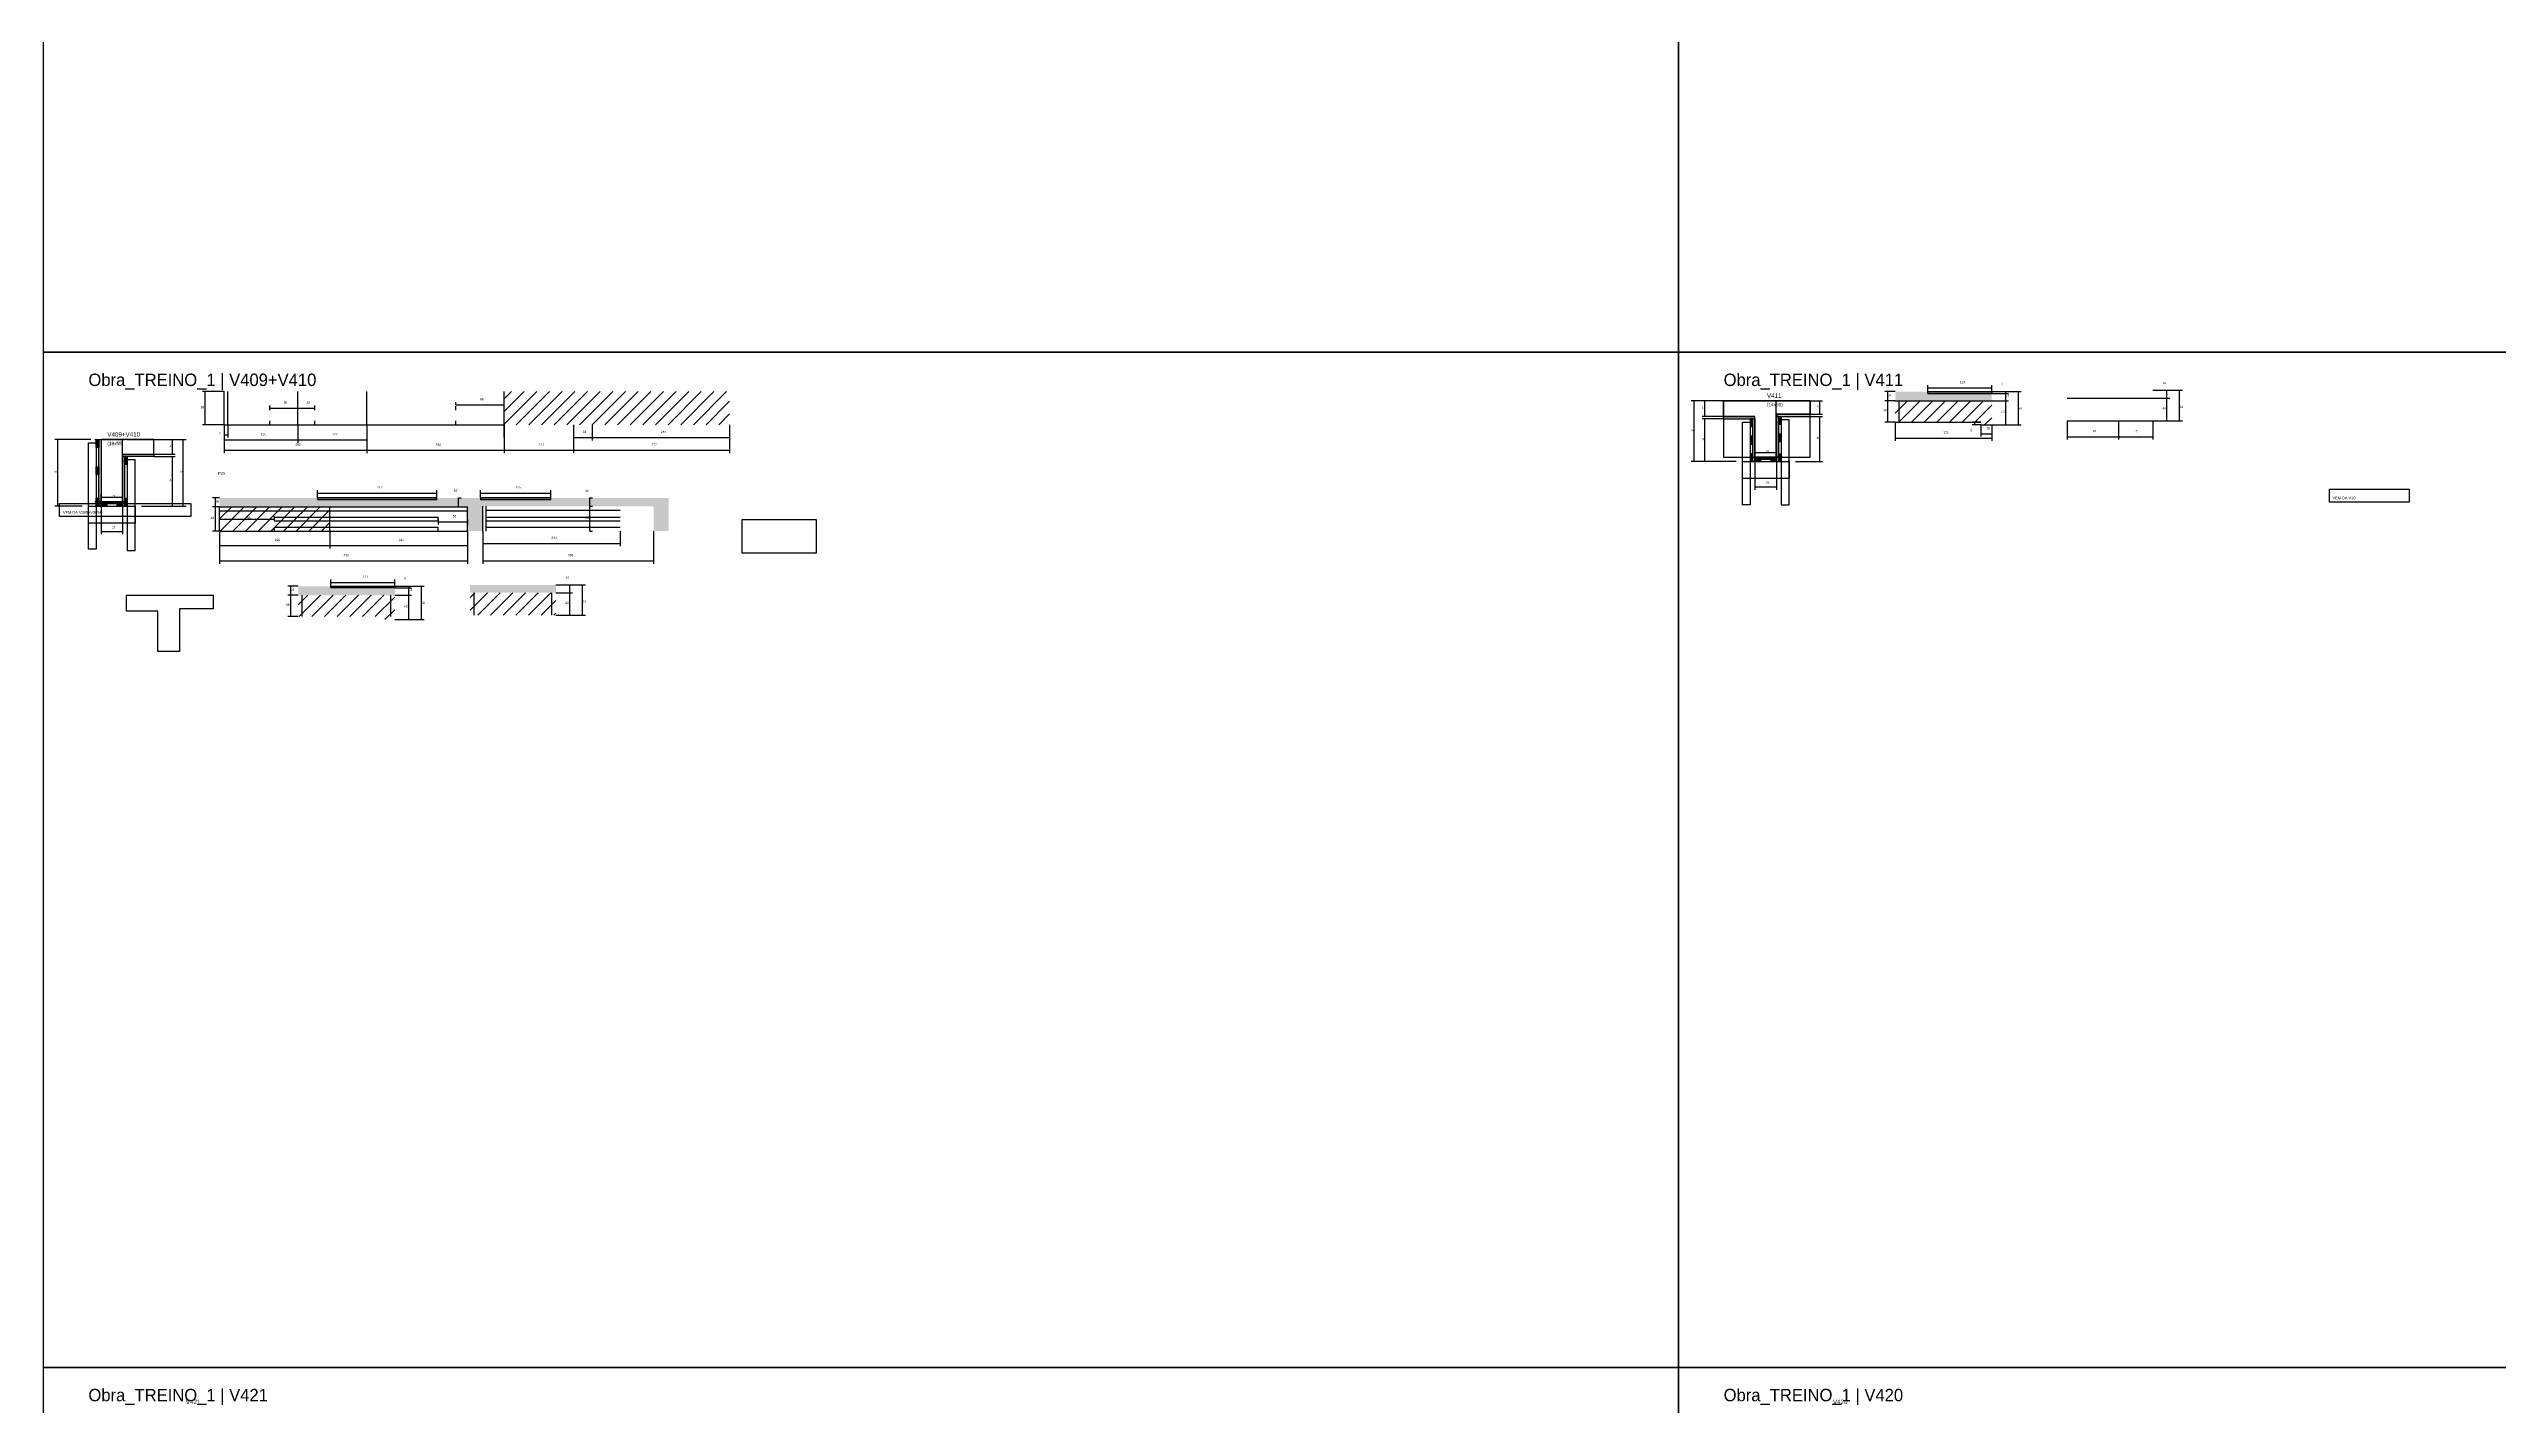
# Model space of a CAD drawing. Header units: metres. Extents: x -41 to 34840, y -36000 to 1848.
# Drawn here: x 26110 to 30455, y -5468 to -3062 of the extents above; entities that cross this region are included whole.
import ezdxf

# ---------------------------------------------------------------- set-up
doc = ezdxf.new("R2010")
doc.units = ezdxf.units.M
for name, color, linetype in [('CELL_BORDER', 8, 'Continuous'), ('CONCRETO', 251, 'Continuous'), ('COTA', 4, 'Continuous'), ('Cota Seção (2x)', 4, 'Continuous'), ('cotas', 4, 'Continuous'), ('Hachura', 253, 'Continuous'), ('LABEL_ID', 3, 'Continuous'), ('Madeira', 126, 'Continuous'), ('NOMENCLATURA', 7, 'Continuous'), ('Painéis', 200, 'Continuous'), ('REAPROVEITAMENTO', 251, 'Continuous'), ('SARR_2.2x7', 40, 'Continuous'), ('SARR_3.5x7', 81, 'Continuous'), ('Texto Seção', 7, 'Continuous')]:
    doc.layers.add(name, color=color, linetype=linetype)

msp = doc.modelspace()

# ---------------------------------------------------------------- hatches: boundary and pattern name
at = {"layer": 'COTA'}
h = msp.add_hatch(dxfattribs=at)
h.set_pattern_fill('AR-CONC', scale=0.03)
h.paths.add_polyline_path([(29555.4, -3673), (29442.4, -3673), (29442.4, -3673), (29442.4, -3670), (29442.4, -3670), (29384.4, -3670), (29384.4, -3670), (29384.4, -3686), (29384.4, -3686), (29555.4, -3686), (29555.4, -3686), (29555.4, -3673)])
h = msp.add_hatch(dxfattribs=at)
h.set_pattern_fill('AR-CONC', scale=0.03)
h.paths.add_polyline_path([(27209.2, -3865.3), (27209.2, -3865.3), (27209.2, -3865.3), (27209.2, -3858.3), (27209.2, -3858.3), (27000.2, -3858.3), (27000.2, -3858.3), (27000.2, -3861.3), (27000.2, -3861.3), (26875.2, -3861.3), (26875.2, -3861.3), (26875.2, -3858.3), (26875.2, -3858.3), (26798.2, -3858.3), (26798.2, -3858.3), (26798.2, -3861.3), (26798.2, -3861.3), (26586.2, -3861.3), (26586.2, -3861.3), (26586.2, -3858.3), (26586.2, -3858.3), (26412.7, -3858.3), (26412.7, -3858.3), (26412.7, -3874.3), (26412.7, -3874.3), (26800.2, -3874.3), (26800.2, -3874.3), (26852.2, -3874.3), (26852.2, -3874.3), (26852.2, -3917.3), (26852.2, -3917.3), (26879.2, -3917.3), (26879.2, -3917.3), (26879.2, -3873.3), (26879.2, -3873.3), (27182.2, -3873.3), (27182.2, -3873.3), (27182.2, -3917.3), (27182.2, -3917.3), (27209.2, -3917.3), (27209.2, -3917.3), (27209.2, -3865.3)])
h = msp.add_hatch(dxfattribs=at)
h.set_pattern_fill('AR-CONC', scale=0.03)
h.paths.add_polyline_path([(26830.1, -3905.1), (26850.9, -3889.7), (26850.9, -3889.7), (26830.1, -3905.1)])
h = msp.add_hatch(dxfattribs=at)
h.set_pattern_fill('AR-CONC', scale=0.03)
h.paths.add_polyline_path([(26723.2, -4017.9), (26610.2, -4017.9), (26610.2, -4017.9), (26610.2, -4014.9), (26610.2, -4014.9), (26552.2, -4014.9), (26552.2, -4014.9), (26552.2, -4030.9), (26552.2, -4030.9), (26723.2, -4030.9), (26723.2, -4030.9), (26723.2, -4017.9)])
h = msp.add_hatch(dxfattribs=at)
h.set_pattern_fill('AR-CONC', scale=0.03)
h.paths.add_polyline_path([(27009, -4012.5), (26857, -4012.5), (26857, -4012.5), (26857, -4026.5), (26857, -4026.5), (27009, -4026.5), (27009, -4026.5), (27009, -4012.5)])
at = {"layer": 'Hachura'}
h = msp.add_hatch(color=8, dxfattribs=at)
h.dxf.hatch_style = 1
h.paths.add_polyline_path([(29135.6, -3718), (29135.6, -3714), (29135.6, -3714), (29080, -3714), (29080, -3714), (29080, -3718), (29080, -3718), (29135.6, -3718)])
h = msp.add_hatch(dxfattribs=at)
h.set_pattern_fill('ANSI31', scale=0.5)
h.paths.add_polyline_path([(29127.2, -3732), (29131.6, -3732), (29131.6, -3732), (29131.6, -3718), (29131.6, -3718), (29127.2, -3718), (29127.2, -3718), (29127.2, -3732)])
h = msp.add_hatch(color=8, dxfattribs=at)
h.dxf.hatch_style = 1
h.paths.add_polyline_path([(29131.6, -3716), (29135.6, -3716), (29135.6, -3716), (29135.6, -3794), (29135.6, -3794), (29131.6, -3794), (29131.6, -3794), (29131.6, -3716)])
h = msp.add_hatch(color=8, dxfattribs=at)
h.dxf.hatch_style = 1
h.paths.add_polyline_path([(29233.6, -3714), (29233.6, -3710), (29233.6, -3710), (29173.6, -3710), (29173.6, -3710), (29173.6, -3714), (29173.6, -3714), (29233.6, -3714)])
h = msp.add_hatch(color=8, dxfattribs=at)
h.dxf.hatch_style = 1
h.paths.add_polyline_path([(29177.6, -3714), (29173.6, -3714), (29173.6, -3714), (29173.6, -3794), (29173.6, -3794), (29177.6, -3794), (29177.6, -3794), (29177.6, -3714)])
h = msp.add_hatch(dxfattribs=at)
h.set_pattern_fill('ANSI31', scale=0.5)
h.paths.add_polyline_path([(29182, -3728), (29177.6, -3728), (29177.6, -3728), (29177.6, -3714), (29177.6, -3714), (29182, -3714), (29182, -3714), (29182, -3728)])
h = msp.add_hatch(dxfattribs=at)
h.set_pattern_fill('ANSI31', scale=0.5)
h.paths.add_polyline_path([(26198.4, -3768.9), (26194, -3768.9), (26194, -3768.9), (26194, -3754.9), (26194, -3754.9), (26198.4, -3754.9), (26198.4, -3754.9), (26198.4, -3768.9)])
h = msp.add_hatch(color=8, dxfattribs=at)
h.dxf.hatch_style = 1
h.paths.add_polyline_path([(26198.4, -3754.9), (26202.4, -3754.9), (26202.4, -3754.9), (26202.4, -3872.9), (26202.4, -3872.9), (26198.4, -3872.9), (26198.4, -3872.9), (26198.4, -3754.9)])
h = msp.add_hatch(dxfattribs=at)
h.set_pattern_fill('ANSI31', scale=0.5)
h.paths.add_polyline_path([(29127.2, -3763), (29131.6, -3763), (29131.6, -3763), (29131.6, -3749), (29131.6, -3749), (29127.2, -3749), (29127.2, -3749), (29127.2, -3763)])
h = msp.add_hatch(dxfattribs=at)
h.set_pattern_fill('ANSI31', scale=0.5)
h.paths.add_polyline_path([(29127.2, -3794), (29131.6, -3794), (29131.6, -3794), (29131.6, -3780), (29131.6, -3780), (29127.2, -3780), (29127.2, -3780), (29127.2, -3794)])
h = msp.add_hatch(dxfattribs=at)
h.set_pattern_fill('ANSI31', scale=0.5)
h.paths.add_polyline_path([(29182, -3759), (29177.6, -3759), (29177.6, -3759), (29177.6, -3745), (29177.6, -3745), (29182, -3745), (29182, -3745), (29182, -3759)])
h = msp.add_hatch(dxfattribs=at)
h.set_pattern_fill('ANSI31', scale=0.5)
h.paths.add_polyline_path([(29182, -3794), (29177.6, -3794), (29177.6, -3794), (29177.6, -3780), (29177.6, -3780), (29182, -3780), (29182, -3780), (29182, -3794)])
h = msp.add_hatch(dxfattribs=at)
h.set_pattern_fill('ANSI31', scale=0.5)
h.paths.add_polyline_path([(26198.4, -3817), (26194, -3817), (26194, -3817), (26194, -3803), (26194, -3803), (26198.4, -3803), (26198.4, -3803), (26198.4, -3817)])
h = msp.add_hatch(color=8, dxfattribs=at)
h.dxf.hatch_style = 1
h.paths.add_polyline_path([(26240.4, -3784.9), (26240.4, -3780.9), (26240.4, -3780.9), (26296, -3780.9), (26296, -3780.9), (26296, -3784.9), (26296, -3784.9), (26240.4, -3784.9)])
h = msp.add_hatch(color=8, dxfattribs=at)
h.dxf.hatch_style = 1
h.paths.add_polyline_path([(26240.4, -3784.9), (26244.4, -3784.9), (26244.4, -3784.9), (26244.4, -3872.9), (26244.4, -3872.9), (26240.4, -3872.9), (26240.4, -3872.9), (26240.4, -3784.9)])
h = msp.add_hatch(dxfattribs=at)
h.set_pattern_fill('ANSI31', scale=0.5)
h.paths.add_polyline_path([(26248.8, -3798.9), (26244.4, -3798.9), (26244.4, -3798.9), (26244.4, -3784.9), (26244.4, -3784.9), (26248.8, -3784.9), (26248.8, -3784.9), (26248.8, -3798.9)])
h = msp.add_hatch(color=8, dxfattribs=at)
h.dxf.hatch_style = 1
h.paths.add_polyline_path([(29173.6, -3789.6), (29173.6, -3786), (29173.6, -3786), (29135.6, -3786), (29135.6, -3786), (29135.6, -3789.6), (29135.6, -3789.6), (29173.6, -3789.6)])
h = msp.add_hatch(dxfattribs=at)
h.set_pattern_fill('ANSI31', scale=0.5)
h.paths.add_polyline_path([(29135.6, -3794), (29135.6, -3789.6), (29135.6, -3789.6), (29145.6, -3789.6), (29145.6, -3789.6), (29145.6, -3794), (29145.6, -3794), (29135.6, -3794)])
h = msp.add_hatch(dxfattribs=at)
h.set_pattern_fill('ANSI31', scale=0.5)
h.paths.add_polyline_path([(29173.6, -3794), (29173.6, -3789.6), (29173.6, -3789.6), (29163.6, -3789.6), (29163.6, -3789.6), (29163.6, -3794), (29163.6, -3794), (29173.6, -3794)])
h = msp.add_hatch(dxfattribs=at)
h.set_pattern_fill('ANSI31', scale=0.5)
h.paths.add_polyline_path([(26198.4, -3872.9), (26194, -3872.9), (26194, -3872.9), (26194, -3858.9), (26194, -3858.9), (26198.4, -3858.9), (26198.4, -3858.9), (26198.4, -3872.9)])
h = msp.add_hatch(color=8, dxfattribs=at)
h.dxf.hatch_style = 1
h.paths.add_polyline_path([(26202.4, -3868.5), (26202.4, -3864.9), (26202.4, -3864.9), (26240.4, -3864.9), (26240.4, -3864.9), (26240.4, -3868.5), (26240.4, -3868.5), (26202.4, -3868.5)])
h = msp.add_hatch(dxfattribs=at)
h.set_pattern_fill('ANSI31', scale=0.5)
h.paths.add_polyline_path([(26248.8, -3872.9), (26244.4, -3872.9), (26244.4, -3872.9), (26244.4, -3858.9), (26244.4, -3858.9), (26248.8, -3858.9), (26248.8, -3858.9), (26248.8, -3872.9)])
h = msp.add_hatch(dxfattribs=at)
h.set_pattern_fill('ANSI31', scale=0.5)
h.paths.add_polyline_path([(26202.4, -3872.9), (26202.4, -3868.5), (26202.4, -3868.5), (26212.4, -3868.5), (26212.4, -3868.5), (26212.4, -3872.9), (26212.4, -3872.9), (26202.4, -3872.9)])
h = msp.add_hatch(dxfattribs=at)
h.set_pattern_fill('ANSI31', scale=0.5)
h.paths.add_polyline_path([(26240.4, -3872.9), (26240.4, -3868.5), (26240.4, -3868.5), (26230.4, -3868.5), (26230.4, -3868.5), (26230.4, -3872.9), (26230.4, -3872.9), (26240.4, -3872.9)])
at = {"layer": 'REAPROVEITAMENTO'}
h = msp.add_hatch(dxfattribs=at)
h.set_pattern_fill('ANSI31', scale=5)
h.paths.add_polyline_path([(26917.5, -3670), (26917.5, -3729), (26917.5, -3729), (27317.2, -3729), (27317.2, -3729), (27317.2, -3670), (27317.2, -3670), (26917.5, -3670)])
h = msp.add_hatch(dxfattribs=at)
h.set_pattern_fill('ANSI31', scale=5)
h.paths.add_polyline_path([(29384.4, -3724), (29536.4, -3724), (29536.4, -3724), (29536.4, -3729), (29536.4, -3729), (29555.4, -3729), (29555.4, -3729), (29555.4, -3686), (29555.4, -3686), (29384.4, -3686), (29384.4, -3686), (29384.4, -3724)])
h = msp.add_hatch(dxfattribs=at)
h.set_pattern_fill('ANSI31', scale=5)
h.paths.add_polyline_path([(26608.2, -3917.3), (26608.2, -3874.3), (26608.2, -3874.3), (26412.7, -3874.3), (26412.7, -3874.3), (26412.7, -3917.3), (26412.7, -3917.3), (26608.2, -3917.3)])
h = msp.add_hatch(dxfattribs=at)
h.set_pattern_fill('ANSI31', scale=5)
h.paths.add_polyline_path([(26552.2, -4068.9), (26704.2, -4068.9), (26704.2, -4068.9), (26704.2, -4073.9), (26704.2, -4073.9), (26723.2, -4073.9), (26723.2, -4073.9), (26723.2, -4030.9), (26723.2, -4030.9), (26552.2, -4030.9), (26552.2, -4030.9), (26552.2, -4068.9)])
h = msp.add_hatch(dxfattribs=at)
h.set_pattern_fill('ANSI31', scale=5)
h.paths.add_polyline_path([(27009, -4066.5), (27009, -4026.5), (27009, -4026.5), (26857, -4026.5), (26857, -4026.5), (26857, -4066.5), (26857, -4066.5), (27009, -4066.5)])

# ---------------------------------------------------------------- linework, layer by layer
at = {"layer": 'CELL_BORDER'}
for points in [[(26100, -3600), (29000, -3600), (29000, -1800), (26100, -1800)], [(29000, -3600), (31900, -3600), (31900, -1800), (29000, -1800)], [(26100, -5400), (29000, -5400), (29000, -3600), (26100, -3600)], [(29000, -5400), (31900, -5400), (31900, -3600), (29000, -3600)], [(26100, -7200), (29000, -7200), (29000, -5400), (26100, -5400)], [(29000, -7200), (31900, -7200), (31900, -5400), (29000, -5400)]]:
    msp.add_lwpolyline(points, close=True, dxfattribs=at)
at = {"layer": 'CONCRETO'}
for points in [[(29080, -3714), (29080, -3686), (29233.6, -3686), (29233.6, -3710), (29173.6, -3710), (29173.6, -3786), (29135.6, -3786), (29135.6, -3714)], [(29080, -3786), (29233.6, -3786), (29233.6, -3686), (29080, -3686)], [(26296, -3780.9), (26296, -3754.9), (26240.4, -3754.9), (26240.4, -3754.9), (26202.4, -3754.9), (26202.4, -3864.9), (26240.4, -3864.9), (26240.4, -3780.9)], [(26247.8, -4058.9), (26247.8, -4030.9), (26401.4, -4030.9), (26401.4, -4054.9), (26341.4, -4054.9), (26341.4, -4130.9), (26303.4, -4130.9), (26303.4, -4058.9)]]:
    msp.add_lwpolyline(points, close=True, dxfattribs=at)
at = {"layer": 'COTA'}
for p, q in [((26831.5, -3693.6), (26831.5, -3688.6)), ((26917.5, -3693.6), (26917.5, -3688.6)), ((29080, -3686), (29022.6, -3686)), ((29027.6, -3794), (29027.6, -3686)), ((29080, -3686), (29041.9, -3686)), ((29046.9, -3714), (29046.9, -3686)), ((29233.6, -3686), (29255.4, -3686)), ((29250.4, -3710), (29250.4, -3686)), ((29384.4, -3670), (29366, -3670)), ((29384.4, -3686), (29366, -3686)), ((29384.4, -3686), (29366, -3686)), ((29371, -3686), (29371, -3670)), ((29371, -3724), (29371, -3686)), ((29442.4, -3670), (29442.4, -3658.3)), ((29442.4, -3663.3), (29555.4, -3663.3)), ((29555.4, -3670), (29555.4, -3658.3)), ((29555.4, -3670), (29607.7, -3670)), ((29555.4, -3670), (29585.3, -3670)), ((29555.4, -3673), (29585.3, -3673)), ((29555.4, -3673), (29585.3, -3673)), ((29555.4, -3686), (29585.3, -3686)), ((29555.4, -3686), (29585.3, -3686)), ((29580.3, -3673), (29580.3, -3670)), ((29580.3, -3686), (29580.3, -3673)), ((29580.3, -3729), (29580.3, -3686)), ((29602.7, -3729), (29602.7, -3670)), ((29841.2, -3667.6), (29893.5, -3667.6)), ((29841.2, -3667.6), (29871, -3667.6)), ((29841.2, -3681.6), (29871, -3681.6)), ((29841.2, -3681.6), (29871, -3681.6)), ((29866, -3681.6), (29866, -3667.6)), ((29866, -3721.6), (29866, -3681.6)), ((29888.5, -3721.6), (29888.5, -3667.6)), ((26420.5, -3729), (26420.5, -3760.6)), ((26420.5, -3729), (26420.5, -3751.3)), ((26427.5, -3729), (26427.5, -3751.3)), ((26501.5, -3699.5), (26501.5, -3694.5)), ((26501.5, -3699.5), (26551.5, -3699.5)), ((26551.5, -3699.5), (26551.5, -3694.5)), ((26551.5, -3729), (26551.5, -3760.6)), ((26551.5, -3729), (26551.5, -3760.6)), ((26673.5, -3729), (26673.5, -3760.6)), ((26831.5, -3693.6), (26917.5, -3693.6)), ((27040.2, -3729), (27040.2, -3779)), ((27040.2, -3729), (27040.2, -3756.4)), ((27040.2, -3729), (27040.2, -3779)), ((27073.2, -3729), (27073.2, -3756.4)), ((27073.2, -3729), (27073.2, -3756.4)), ((27317.2, -3729), (27317.2, -3779)), ((27317.2, -3729), (27317.2, -3756.4)), ((29080, -3714), (29041.9, -3714)), ((29080, -3718), (29041.9, -3718)), ((29046.9, -3794), (29046.9, -3718)), ((29233.6, -3710), (29255.4, -3710)), ((29233.6, -3714), (29255.4, -3714)), ((29250.4, -3794), (29250.4, -3714)), ((29384.4, -3724), (29366, -3724)), ((29384.4, -3724), (29384.4, -3757.2)), ((29536.4, -3724), (29520.7, -3724)), ((29536.4, -3729), (29520.7, -3729)), ((29525.7, -3729), (29525.7, -3724)), ((29536.4, -3729), (29536.4, -3749.7)), ((29555.4, -3729), (29555.4, -3757.2)), ((29555.4, -3729), (29585.3, -3729)), ((29555.4, -3729), (29607.7, -3729)), ((29555.4, -3729), (29555.4, -3749.7)), ((29689.2, -3721.6), (29689.2, -3754.9)), ((29780.2, -3721.6), (29780.2, -3754.9)), ((29841.2, -3721.6), (29871, -3721.6)), ((29841.2, -3721.6), (29893.5, -3721.6)), ((26184.4, -3754.9), (26120.5, -3754.9)), ((26125.5, -3872.9), (26125.5, -3754.9)), ((26248.4, -3754.9), (26353.3, -3754.9)), ((26296, -3754.9), (26334, -3754.9)), ((26329, -3780.9), (26329, -3754.9)), ((26348.3, -3872.9), (26348.3, -3754.9)), ((26420.5, -3746.3), (26427.5, -3746.3)), ((26420.5, -3755.6), (26551.5, -3755.6)), ((26551.5, -3755.6), (26673.5, -3755.6)), ((26917.5, -3751.5), (26917.5, -3779)), ((26917.5, -3774), (27040.2, -3774)), ((27040.2, -3751.4), (27073.2, -3751.4)), ((27040.2, -3774), (27317.2, -3774)), ((27073.2, -3751.4), (27317.2, -3751.4)), ((29384.4, -3752.2), (29555.4, -3752.2)), ((29536.4, -3744.7), (29555.4, -3744.7)), ((29689.2, -3749.9), (29780.2, -3749.9)), ((26296, -3780.9), (26334, -3780.9)), ((26296, -3784.9), (26334, -3784.9)), ((26329, -3872.9), (26329, -3784.9)), ((29102, -3794), (29022.6, -3794)), ((29102, -3794), (29041.9, -3794)), ((29135.6, -3794), (29135.6, -3843.8)), ((29173.6, -3794), (29173.6, -3843.8)), ((29207.2, -3794), (29255.4, -3794)), ((26412.7, -3858.3), (26400.1, -3858.3)), ((26405.1, -3874.3), (26405.1, -3858.3)), ((26586.2, -3858.3), (26586.2, -3844.7)), ((26586.2, -3849.7), (26798.2, -3849.7)), ((26798.2, -3858.3), (26798.2, -3844.7)), ((26875.2, -3858.3), (26875.2, -3844.7)), ((26875.2, -3849.7), (27000.2, -3849.7)), ((27000.2, -3858.3), (27000.2, -3844.7)), ((29135.6, -3838.8), (29173.6, -3838.8)), ((26168.8, -3872.9), (26120.5, -3872.9)), ((26202.4, -3872.9), (26202.4, -3922.7)), ((26240.4, -3872.9), (26240.4, -3922.7)), ((26274, -3872.9), (26353.3, -3872.9)), ((26274, -3872.9), (26334, -3872.9)), ((26412.7, -3874.3), (26400.1, -3874.3)), ((26412.7, -3874.3), (26400.1, -3874.3)), ((26405.1, -3917.3), (26405.1, -3874.3)), ((26412.7, -3896.9), (26412.7, -3890.8)), ((26412.7, -3895.8), (26510.2, -3895.8)), ((26510.2, -3896.9), (26510.2, -3890.8)), ((26202.4, -3917.7), (26240.4, -3917.7)), ((26412.7, -3917.3), (26400.1, -3917.3)), ((26412.7, -3917.3), (26412.7, -3947.9)), ((26412.7, -3942.9), (26608.2, -3942.9)), ((26608.2, -3917.3), (26608.2, -3947.9)), ((26552.2, -4014.9), (26533.8, -4014.9)), ((26552.2, -4030.9), (26533.8, -4030.9)), ((26552.2, -4030.9), (26533.8, -4030.9)), ((26538.8, -4030.9), (26538.8, -4014.9)), ((26538.8, -4068.9), (26538.8, -4030.9)), ((26610.2, -4014.9), (26610.2, -4003.2)), ((26610.2, -4008.2), (26723.2, -4008.2)), ((26723.2, -4014.9), (26723.2, -4003.2)), ((26723.2, -4014.9), (26775.5, -4014.9)), ((26723.2, -4014.9), (26753.1, -4014.9)), ((26723.2, -4017.9), (26753.1, -4017.9)), ((26723.2, -4017.9), (26753.1, -4017.9)), ((26723.2, -4030.9), (26753.1, -4030.9)), ((26723.2, -4030.9), (26753.1, -4030.9)), ((26748.1, -4017.9), (26748.1, -4014.9)), ((26748.1, -4030.9), (26748.1, -4017.9)), ((26748.1, -4073.9), (26748.1, -4030.9)), ((26770.5, -4073.9), (26770.5, -4014.9)), ((27009, -4012.5), (27061.3, -4012.5)), ((27009, -4012.5), (27038.8, -4012.5)), ((27009, -4026.5), (27038.8, -4026.5)), ((27009, -4026.5), (27038.8, -4026.5)), ((27033.8, -4026.5), (27033.8, -4012.5)), ((27033.8, -4066.5), (27033.8, -4026.5)), ((27056.3, -4066.5), (27056.3, -4012.5)), ((26552.2, -4068.9), (26533.8, -4068.9)), ((26723.2, -4073.9), (26753.1, -4073.9)), ((26723.2, -4073.9), (26775.5, -4073.9)), ((27009, -4066.5), (27038.8, -4066.5)), ((27009, -4066.5), (27061.3, -4066.5))]:
    msp.add_line(p, q, dxfattribs=at)
at = {"layer": 'Cota Seção (2x)'}
for p, q in [((26420.5, -3670), (26382.3, -3670)), ((26387.3, -3729), (26387.3, -3670)), ((29184.6, -3686), (29168.1, -3686)), ((29173.1, -3786), (29173.1, -3686)), ((26420.5, -3729), (26382.3, -3729)), ((26420.5, -3729), (26420.5, -3779)), ((26551.5, -3699.5), (26551.5, -3694.5)), ((26551.5, -3699.5), (26581.5, -3699.5)), ((26581.5, -3699.5), (26581.5, -3694.5)), ((26673.5, -3729), (26673.5, -3779)), ((26673.5, -3729), (26673.5, -3779)), ((26917.5, -3729), (26917.5, -3779)), ((29780.2, -3721.6), (29780.2, -3754.9)), ((29841.2, -3721.6), (29841.2, -3754.9)), ((26191.4, -3754.9), (26245.4, -3754.9)), ((26240.4, -3864.9), (26240.4, -3754.9)), ((26420.5, -3774), (26673.5, -3774)), ((26673.5, -3774), (26917.5, -3774)), ((29135.6, -3794), (29135.6, -3773)), ((29135.6, -3778), (29173.6, -3778)), ((29173.6, -3794), (29173.6, -3773)), ((29780.2, -3749.9), (29841.2, -3749.9)), ((29184.6, -3786), (29168.1, -3786)), ((26191.4, -3864.9), (26245.4, -3864.9)), ((26202.4, -3872.9), (26202.4, -3851.9)), ((26202.4, -3856.9), (26240.4, -3856.9)), ((26240.4, -3872.9), (26240.4, -3851.9)), ((26836.1, -3874.3), (26836.1, -3858.3)), ((26836.1, -3858.3), (26841.1, -3858.3)), ((27069.1, -3873.3), (27069.1, -3858.3)), ((27069.1, -3858.3), (27074.1, -3858.3)), ((26800.2, -3895.8), (26800.2, -3905.7)), ((26800.2, -3900.7), (26852.2, -3900.7)), ((26836.1, -3874.3), (26841.1, -3874.3)), ((26852.2, -3895.8), (26852.2, -3905.7)), ((27069.1, -3873.3), (27074.1, -3873.3)), ((27069.1, -3917.3), (27069.1, -3873.3)), ((27069.1, -3873.3), (27074.1, -3873.3)), ((26412.7, -3917.3), (26412.7, -3975)), ((26608.2, -3917.3), (26608.2, -3947.9)), ((26608.2, -3942.9), (26852.2, -3942.9)), ((26852.2, -3917.3), (26852.2, -3947.9)), ((26852.2, -3917.3), (26852.2, -3975)), ((26879.2, -3917.3), (26879.2, -3944.2)), ((26879.2, -3917.3), (26879.2, -3975)), ((26879.2, -3939.2), (27123.2, -3939.2)), ((27069.1, -3917.3), (27074.1, -3917.3)), ((27123.2, -3917.3), (27123.2, -3944.2)), ((27182.2, -3917.3), (27182.2, -3975)), ((26412.7, -3970), (26852.2, -3970)), ((26879.2, -3970), (27182.2, -3970))]:
    msp.add_line(p, q, dxfattribs=at)
at = {"layer": 'Cotas'}
msp.add_lwpolyline([(27338.8, -3955.7), (27471.2, -3955.7), (27471.2, -3897.2), (27338.8, -3897.2)], close=True, dxfattribs=at)
at = {"layer": 'Madeira'}
for points in [[(29127.2, -3732), (29131.6, -3732), (29131.6, -3718), (29127.2, -3718)], [(29182, -3728), (29177.6, -3728), (29177.6, -3714), (29182, -3714)], [(26198.4, -3768.9), (26194, -3768.9), (26194, -3754.9), (26198.4, -3754.9)], [(29127.2, -3763), (29131.6, -3763), (29131.6, -3749), (29127.2, -3749)], [(29127.2, -3794), (29131.6, -3794), (29131.6, -3780), (29127.2, -3780)], [(29182, -3759), (29177.6, -3759), (29177.6, -3745), (29182, -3745)], [(29182, -3794), (29177.6, -3794), (29177.6, -3780), (29182, -3780)], [(26198.4, -3817), (26194, -3817), (26194, -3803), (26198.4, -3803)], [(26248.8, -3798.9), (26244.4, -3798.9), (26244.4, -3784.9), (26248.8, -3784.9)], [(29135.6, -3794), (29135.6, -3789.6), (29145.6, -3789.6), (29145.6, -3794)], [(29173.6, -3794), (29173.6, -3789.6), (29163.6, -3789.6), (29163.6, -3794)], [(26198.4, -3872.9), (26194, -3872.9), (26194, -3858.9), (26198.4, -3858.9)], [(26248.8, -3872.9), (26244.4, -3872.9), (26244.4, -3858.9), (26248.8, -3858.9)], [(26202.4, -3872.9), (26202.4, -3868.5), (26212.4, -3868.5), (26212.4, -3872.9)], [(26240.4, -3872.9), (26240.4, -3868.5), (26230.4, -3868.5), (26230.4, -3872.9)]]:
    msp.add_lwpolyline(points, close=True, dxfattribs=at)
at = {"layer": 'Painéis'}
for p, q in [((26420.5, -3729), (26420.5, -3670)), ((26551.5, -3729), (26551.5, -3670)), ((26673.5, -3729), (26673.5, -3670)), ((26917.5, -3751.5), (26917.5, -3670)), ((29384.4, -3686), (29555.4, -3686)), ((29442.4, -3670), (29555.4, -3670)), ((29442.4, -3673), (29555.4, -3673)), ((29689.2, -3681.6), (29841.2, -3681.6)), ((26420.5, -3729), (26917.5, -3729)), ((29080, -3714), (29135.6, -3714)), ((29080, -3718), (29080, -3714)), ((29135.6, -3718), (29135.6, -3714)), ((29135.6, -3794), (29135.6, -3718)), ((29173.6, -3710), (29233.6, -3710)), ((29173.6, -3714), (29173.6, -3710)), ((29173.6, -3794), (29173.6, -3714)), ((29233.6, -3714), (29233.6, -3710)), ((29384.4, -3724), (29536.4, -3724)), ((29536.4, -3729), (29555.4, -3729)), ((29689.2, -3721.6), (29841.2, -3721.6)), ((26240.4, -3780.9), (26296, -3780.9)), ((26202.4, -3864.9), (26240.4, -3864.9)), ((26586.2, -3858.3), (26798.2, -3858.3)), ((26586.2, -3861.3), (26798.2, -3861.3)), ((26875.2, -3858.3), (27000.2, -3858.3)), ((26875.2, -3861.3), (27000.2, -3861.3)), ((26412.7, -3874.3), (26800.2, -3874.3)), ((26412.7, -3917.3), (26412.7, -3874.3)), ((26608.2, -3917.3), (26608.2, -3874.3)), ((26800.2, -3874.3), (26852.2, -3874.3)), ((26852.2, -3917.3), (26852.2, -3874.3)), ((26879.2, -3917.3), (26879.2, -3873.3)), ((26412.7, -3917.3), (26852.2, -3917.3))]:
    msp.add_line(p, q, dxfattribs=at)
for points in [[(29442.4, -3670), (29555.4, -3670), (29555.4, -3673), (29442.4, -3673)], [(29135.6, -3718), (29135.6, -3714), (29080, -3714), (29080, -3718)], [(29131.6, -3718), (29135.6, -3718), (29135.6, -3794), (29131.6, -3794)], [(29233.6, -3714), (29233.6, -3710), (29173.6, -3710), (29173.6, -3714)], [(29177.6, -3714), (29173.6, -3714), (29173.6, -3794), (29177.6, -3794)], [(26198.4, -3754.9), (26202.4, -3754.9), (26202.4, -3872.9), (26198.4, -3872.9)], [(26240.4, -3784.9), (26240.4, -3780.9), (26296, -3780.9), (26296, -3784.9)], [(26244.4, -3784.9), (26240.4, -3784.9), (26240.4, -3872.9), (26244.4, -3872.9)], [(29173.6, -3789.6), (29173.6, -3786), (29135.6, -3786), (29135.6, -3789.6)], [(26202.4, -3868.5), (26202.4, -3864.9), (26240.4, -3864.9), (26240.4, -3868.5)], [(26798.2, -3858.3), (26586.2, -3858.3), (26586.2, -3861.3), (26798.2, -3861.3)], [(27000.2, -3858.3), (26875.2, -3858.3), (26875.2, -3861.3), (27000.2, -3861.3)], [(26610.2, -4014.9), (26723.2, -4014.9), (26723.2, -4017.9), (26610.2, -4017.9)]]:
    msp.add_lwpolyline(points, close=True, dxfattribs=at)
at = {"layer": 'SARR_2.2x7'}
for p, q in [((26427.5, -3729), (26427.5, -3670)), ((29391.4, -3724), (29391.4, -3686)), ((26501.5, -3703), (26501.5, -3696)), ((26501.5, -3729), (26501.5, -3722)), ((26581.5, -3703), (26581.5, -3696)), ((26581.5, -3729), (26581.5, -3722)), ((26831.5, -3703), (26831.5, -3696)), ((26831.5, -3729), (26831.5, -3722)), ((26917.5, -3703), (26917.5, -3696)), ((26917.5, -3729), (26917.5, -3722)), ((26412.7, -3881.3), (26608.2, -3881.3)), ((26510.2, -3899.3), (26510.2, -3892.3)), ((26510.2, -3892.3), (26608.2, -3892.3)), ((26510.2, -3899.3), (26608.2, -3899.3)), ((26510.2, -3917.3), (26510.2, -3910.3)), ((26510.2, -3910.3), (26608.2, -3910.3)), ((26608.2, -3881.3), (26800.2, -3881.3)), ((26608.2, -3892.3), (26800.2, -3892.3)), ((26608.2, -3899.3), (26800.2, -3899.3)), ((26608.2, -3910.3), (26800.2, -3910.3)), ((26800.2, -3881.3), (26852.2, -3881.3)), ((26800.2, -3899.3), (26800.2, -3892.3)), ((26800.2, -3917.3), (26800.2, -3910.3)), ((26885.2, -3917.3), (26885.2, -3873.3)), ((26885.2, -3880.3), (27123.2, -3880.3)), ((26885.2, -3892.3), (27123.2, -3892.3)), ((26885.2, -3899.3), (27123.2, -3899.3)), ((26885.2, -3910.3), (27123.2, -3910.3)), ((26559.2, -4068.9), (26559.2, -4030.9)), ((26716.2, -4068.9), (26716.2, -4030.9)), ((26864, -4066.5), (26864, -4026.5)), ((27002, -4066.5), (27002, -4026.5))]:
    msp.add_line(p, q, dxfattribs=at)
at = {"layer": 'SARR_3.5x7'}
for points in [[(29113.2, -3724), (29127.2, -3724), (29127.2, -3870.5), (29113.2, -3870.5)], [(29196, -3720), (29182, -3720), (29182, -3870.5), (29196, -3870.5)], [(26180, -3760.9), (26194, -3760.9), (26194, -3949.4), (26180, -3949.4)], [(26262.8, -3790.9), (26248.8, -3790.9), (26248.8, -3951.4), (26262.8, -3951.4)], [(29113.2, -3794), (29196, -3794), (29196, -3824.1), (29113.2, -3824.1)], [(26180, -3872.9), (26262.8, -3872.9), (26262.8, -3903), (26180, -3903)]]:
    msp.add_lwpolyline(points, close=True, dxfattribs=at)
at = {"layer": 'Texto Seção'}
for points in [[(30154.3, -3842.6), (30295.7, -3842.6), (30295.7, -3865.8), (30154.3, -3865.8)], [(26128.5, -3868.2), (26361.9, -3868.2), (26361.9, -3891.4), (26128.5, -3891.4)]]:
    msp.add_lwpolyline(points, close=True, dxfattribs=at)

# ---------------------------------------------------------------- texts
at = {"layer": 'COTA'}
for s, p in [('50', (26526.5, -3691.4)), ('86', (26874.5, -3685.5)), ('16', (29371, -3678)), ('113', (29498.9, -3655.1)), ('3', (29572.1, -3657.8)), ('13', (29580.3, -3678)), ('14', (29858, -3656.6)), ('54', (29022.1, -3740)), ('14', (29041.4, -3700)), ('12', (29244.9, -3698)), ('38', (29362.7, -3705)), ('19', (29545.9, -3736.7)), ('43', (29572.1, -3707.5)), ('59', (29602.7, -3701.5)), ('40', (29857.9, -3701.6)), ('54', (29888.5, -3699.1)), ('13', (26323.5, -3767.9)), ('7', (26411.6, -3746.3)), ('131', (26486, -3747.4)), ('122', (26612.5, -3747.6)), ('123', (26978.8, -3765.9)), ('33', (27056.7, -3743.2)), ('277', (27178.7, -3765.9)), ('244', (27195.2, -3743.3)), ('38', (29041.4, -3756)), ('40', (29244.9, -3754)), ('171', (29469.9, -3744.2)), ('5', (29517.6, -3741)), ('91', (29734.7, -3741.8)), ('59', (26120, -3813.9)), ('59', (26342.8, -3813.9)), ('44', (26323.5, -3828.9)), ('16', (26405.1, -3866.3)), ('212', (26692.2, -3841.6)), ('125', (26937.7, -3841.6)), ('19', (29154.6, -3833.3)), ('19', (26221.4, -3912.2)), ('43', (26396.9, -3895.8)), ('98', (26461.4, -3895.8)), ('196', (26510.4, -3934.8)), ('113', (26666.7, -4000)), ('16', (26538.8, -4022.9)), ('3', (26739.9, -4002.7)), ('13', (26748.1, -4022.9)), ('14', (27025.8, -4001.5)), ('54', (27056.3, -4044)), ('38', (26530.5, -4049.9)), ('43', (26739.9, -4052.4)), ('59', (26770.5, -4046.4)), ('40', (27025.7, -4046.5))]:
    msp.add_text(s, height=4, dxfattribs=at).set_placement(p)
at = {"layer": 'Cota Seção (2x)'}
for s, p in [('30', (26566.5, -3691.3)), ('59', (26379.2, -3699.5)), ('50', (29173.1, -3726)), ('253', (26547, -3765.8)), ('244', (26795.5, -3765.9)), ('19', (29154.6, -3778)), ('61', (29810.7, -3741.8)), ('55', (26240.4, -3794.9)), ('19', (26221.4, -3856.9)), ('16', (26828, -3847.3)), ('15', (27061, -3847.6)), ('52', (26826.2, -3892.6)), ('44', (27061, -3895.3)), ('244', (26730.2, -3934.9)), ('244', (27001.2, -3931.1)), ('440', (26632.4, -3961.8)), ('303', (27030.7, -3961.8))]:
    msp.add_text(s, height=4, dxfattribs=at).set_placement(p)
at = {"layer": 'LABEL_ID'}
for s, p in [('Obra_TREINO_1 | V409+V410', (26180, -3660)), ('Obra_TREINO_1 | V411', (29080, -3660)), ('Obra_TREINO_1 | V421', (26180, -5460)), ('Obra_TREINO_1 | V420', (29080, -5460))]:
    msp.add_text(s, height=22, dxfattribs=at).set_placement(p)
at = {"layer": 'NOMENCLATURA'}
msp.add_text('P25', height=5, dxfattribs=at).set_placement((26410.1, -3817.4))
at = {"layer": 'Texto Seção'}
for s, height, p in [('V411', 8, (29156.8, -3681)), ('(14x50)', 6, (29156.8, -3696)), ('V409+V410', 8, (26213.6, -3749.9)), ('(19x55)', 6, (26213.6, -3764.9)), ('VEM DA V10', 5, (30159.8, -3861)), ('VEM DA V309+V309A', 5, (26134.8, -3886.6)), ('V421', 8, (26352.9, -5465)), ('V420', 8, (29273.8, -5465))]:
    msp.add_text(s, height=height, dxfattribs=at).set_placement(p)

doc.saveas('drawing.dxf')
